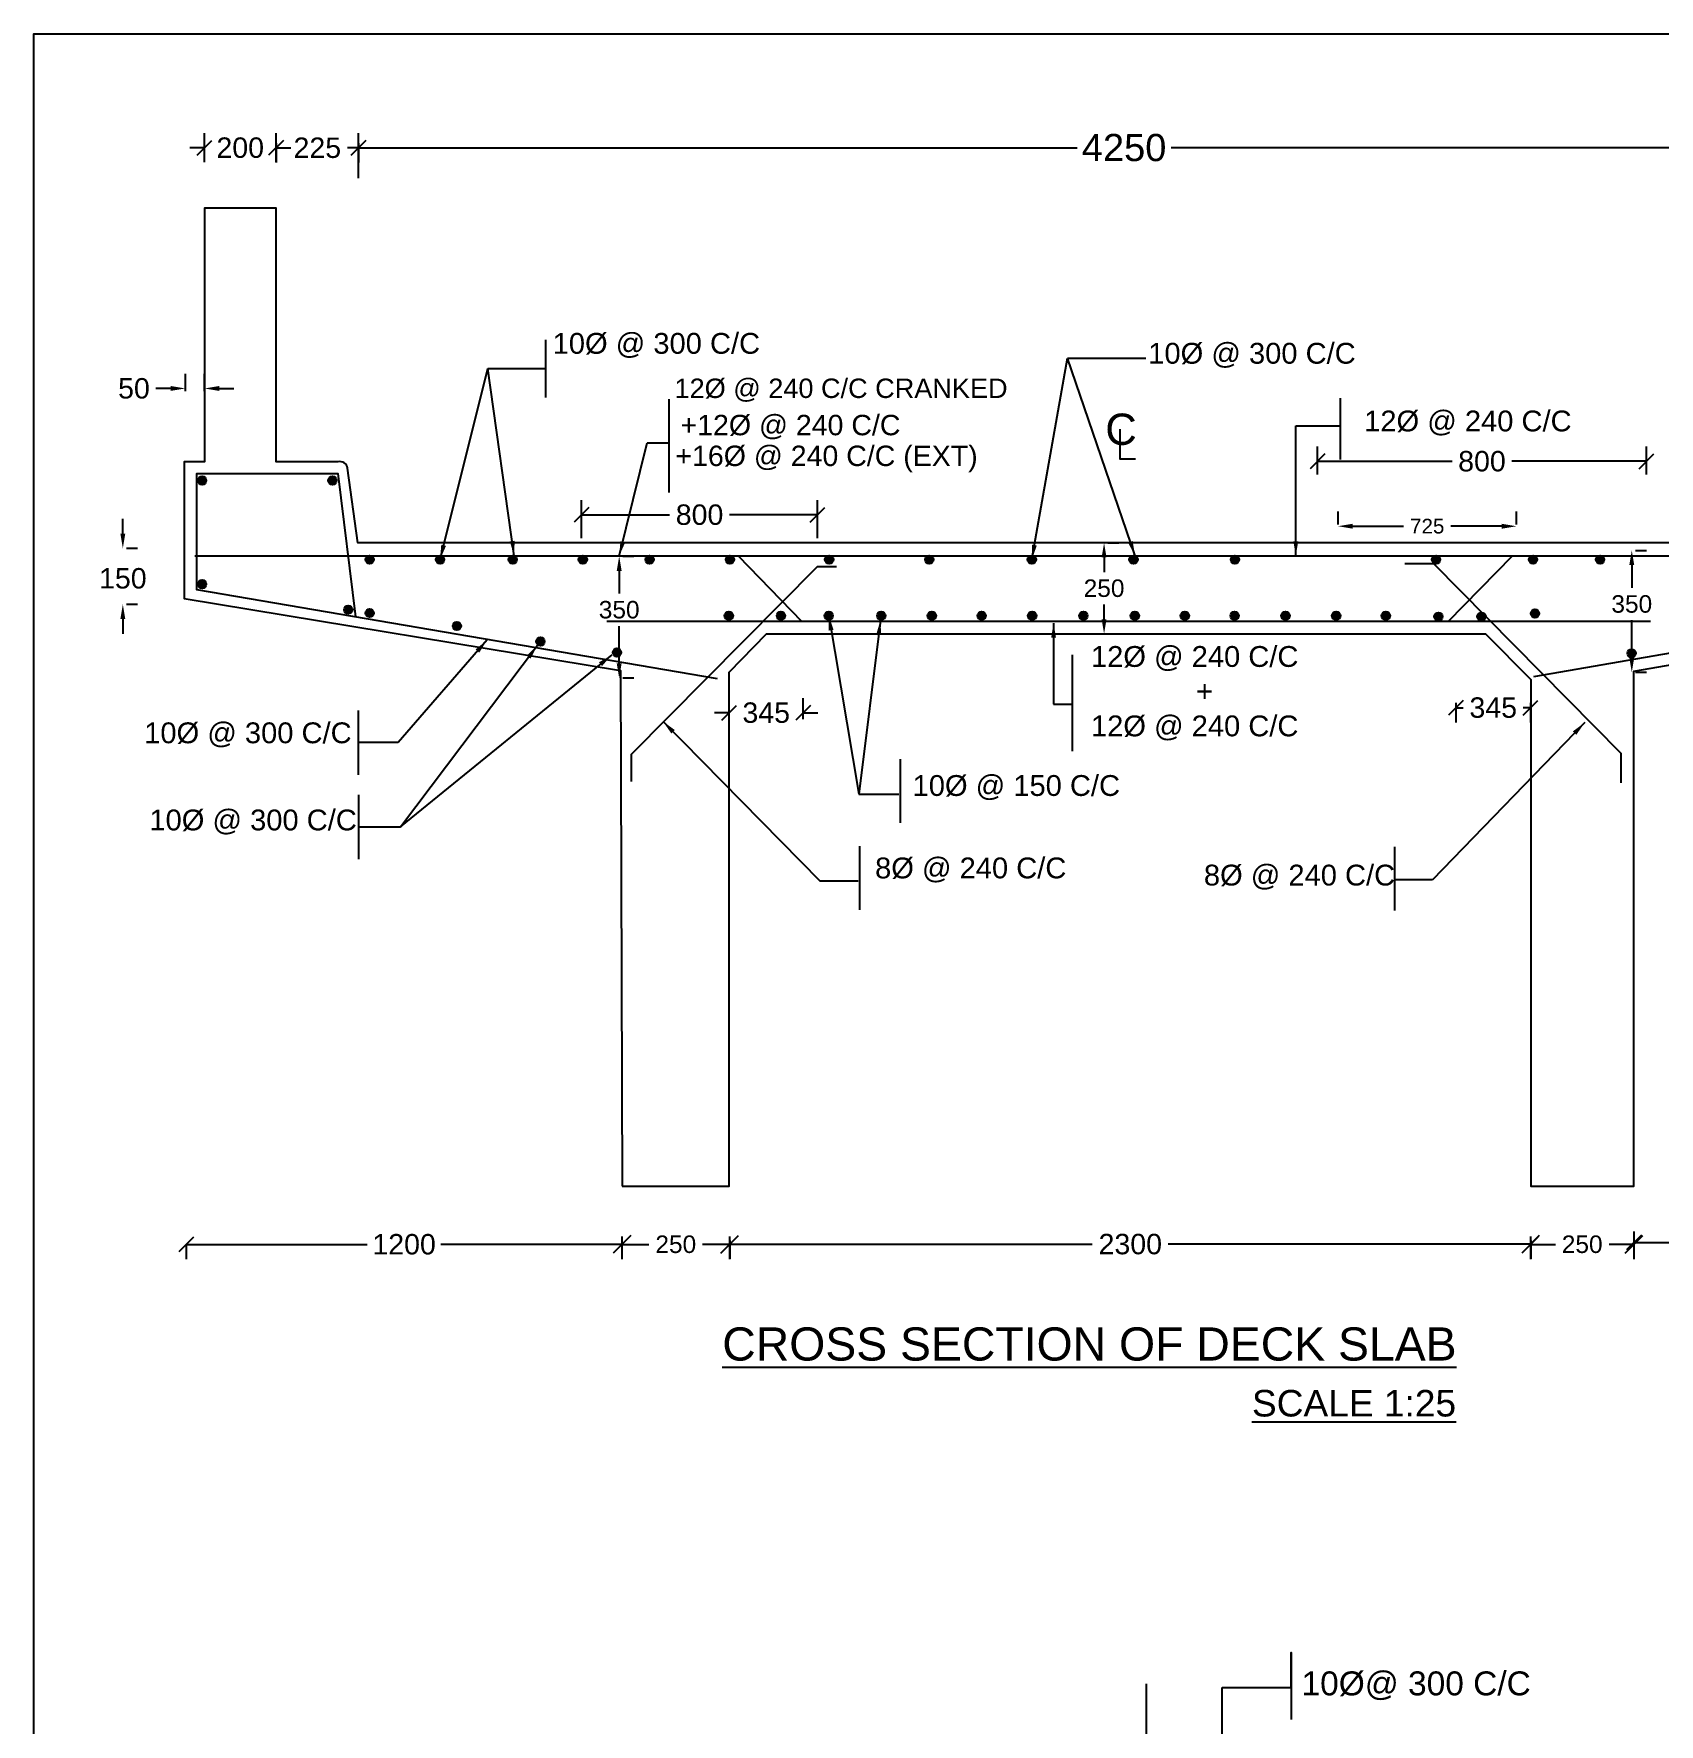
# Model space of a CAD drawing. Header units: inches. Extents: x 20279.4 to 20376.7, y 17527 to 17587.8.
# Drawn here: x 20279.37 to 20299.27, y 17567.07 to 17587.77 of the extents above; entities that cross this region are included whole.
import ezdxf

# ---------------------------------------------------------------- set-up
doc = ezdxf.new("R2010")
doc.units = ezdxf.units.IN
doc.header["$MEASUREMENT"] = 0
doc.linetypes.add('ACAD_ISO04W100', pattern=[30, 24, -3, 0, -3])
for name, color, linetype in [('DIMENSION', 255, 'Continuous'), ('DRAWING', 2, 'Continuous'), ('HATCH', 255, 'Continuous'), ('TEXT', 255, 'Continuous')]:
    doc.layers.add(name, color=color, linetype=linetype)
doc.styles.get("Standard").update_dxf_attribs({"font": 'arial.ttf'})
doc.dimstyles.get("Standard").update_dxf_attribs({"dimtxt": 0.18, "dimasz": 0.18, "dimexe": 0.18, "dimexo": 0.0625, "dimgap": 0.09, "dimtad": 0, "dimtih": 1, "dimtoh": 1, "dimdec": 4, "dimzin": 0, "dimdsep": 46, "dimtxsty": 'Standard', "dimcen": 0.09, "dimadec": 0, "dimazin": 0, "dimtfac": 1, "dimtdec": 4, "dimtofl": 0, "dimtmove": 0, "dimatfit": 3, "dimfxl": 1, "dimtolj": 1, "dimtzin": 0, "dimarcsym": 0})

# ---------------------------------------------------------------- blocks, each defined once
blk = doc.blocks.new('*D3')
at = {"layer": 'Defpoints', "color": 0, "transparency": 16777216}
for p in [(20281.227, 17583.425), (20281.227, 17583.329), (20281.462, 17583.329)]:
    blk.add_point(p, dxfattribs=at)
at = {"layer": 'DIMENSION', "color": 0, "lineweight": -2, "transparency": 16777216}
for p, q in [((20281.227, 17583.392), (20281.227, 17583.605)), ((20281.462, 17583.392), (20281.462, 17583.605)), ((20281.047, 17583.425), (20280.867, 17583.425)), ((20281.642, 17583.425), (20281.822, 17583.425))]:
    blk.add_line(p, q, dxfattribs=at)
at = {"layer": 'DIMENSION', "color": 0, "transparency": 16777216}
for points in [[(20281.047, 17583.455), (20281.047, 17583.395), (20281.227, 17583.425)], [(20281.642, 17583.455), (20281.642, 17583.395), (20281.462, 17583.425)]]:
    blk.add_solid(points, dxfattribs=at)
at = {"layer": 'DIMENSION', "color": 0, "transparency": 16777216, "insert": (20280.598, 17583.425), "char_height": 0.25, "attachment_point": 5}
blk.add_mtext('\\A1;50', dxfattribs=at)
blk = doc.blocks.new('_Oblique')
at = {"color": 0, "linetype": 'ByBlock', "lineweight": -2}
blk.add_line((-0.5, -0.5), (0.5, 0.5), dxfattribs=at)
blk = doc.blocks.new('*D4')
at = {"layer": 'Defpoints', "color": 0, "transparency": 16777216}
for p in [(20282.337, 17586.372), (20281.462, 17586.131), (20282.337, 17586.131)]:
    blk.add_point(p, dxfattribs=at)
at = {"layer": 'DIMENSION', "color": 0, "lineweight": -2, "transparency": 16777216}
for p, q in [((20281.462, 17586.194), (20281.462, 17586.552)), ((20282.337, 17586.194), (20282.337, 17586.552)), ((20281.462, 17586.372), (20281.282, 17586.372)), ((20282.337, 17586.372), (20282.517, 17586.372))]:
    blk.add_line(p, q, dxfattribs=at)
at = {"layer": 'DIMENSION', "color": 0, "lineweight": -2, "transparency": 16777216, "xscale": 0.18, "yscale": 0.18, "zscale": 0.18}
blk.add_blockref('_Oblique', (20281.462, 17586.372), dxfattribs=at)
at = {"layer": 'DIMENSION', "color": 0, "lineweight": -2, "transparency": 16777216, "xscale": 0.18, "yscale": 0.18, "zscale": 0.18, "rotation": 180}
blk.add_blockref('_Oblique', (20282.337, 17586.372), dxfattribs=at)
at = {"layer": 'DIMENSION', "color": 0, "transparency": 16777216, "insert": (20281.899, 17586.372), "char_height": 0.25, "attachment_point": 5}
blk.add_mtext('\\A1;200', dxfattribs=at)
blk = doc.blocks.new('*D5')
at = {"layer": 'Defpoints', "color": 0, "transparency": 16777216}
for p in [(20282.337, 17586.49), (20283.348, 17586.49), (20283.348, 17586.371)]:
    blk.add_point(p, dxfattribs=at)
at = {"layer": 'DIMENSION', "color": 0, "lineweight": -2, "transparency": 16777216}
for p, q in [((20282.337, 17586.428), (20282.337, 17586.191)), ((20282.337, 17586.371), (20282.473, 17586.371)), ((20283.348, 17586.371), (20283.212, 17586.371)), ((20283.348, 17586.428), (20283.348, 17586.191))]:
    blk.add_line(p, q, dxfattribs=at)
at = {"layer": 'DIMENSION', "color": 0, "lineweight": -2, "transparency": 16777216, "xscale": 0.18, "yscale": 0.18, "zscale": 0.18, "rotation": 180}
blk.add_blockref('_Oblique', (20282.337, 17586.371), dxfattribs=at)
at = {"layer": 'DIMENSION', "color": 0, "lineweight": -2, "transparency": 16777216, "xscale": 0.18, "yscale": 0.18, "zscale": 0.18}
blk.add_blockref('_Oblique', (20283.348, 17586.371), dxfattribs=at)
at = {"layer": 'DIMENSION', "color": 0, "transparency": 16777216, "insert": (20282.843, 17586.371), "char_height": 0.25, "attachment_point": 5}
blk.add_mtext('\\A1;225', dxfattribs=at)
blk = doc.blocks.new('*D6')
at = {"layer": 'Defpoints', "color": 0, "transparency": 16777216}
for p in [(20302.09, 17586.373), (20302.09, 17586.169), (20283.348, 17585.936)]:
    blk.add_point(p, dxfattribs=at)
at = {"layer": 'DIMENSION', "color": 0, "lineweight": -2, "transparency": 16777216}
for p, q in [((20283.348, 17585.999), (20283.348, 17586.553)), ((20302.09, 17586.232), (20302.09, 17586.553)), ((20283.348, 17586.373), (20292.144, 17586.373)), ((20302.09, 17586.373), (20293.294, 17586.373))]:
    blk.add_line(p, q, dxfattribs=at)
at = {"layer": 'DIMENSION', "color": 0, "lineweight": -2, "transparency": 16777216, "xscale": 0.18, "yscale": 0.18, "zscale": 0.18, "rotation": 180}
blk.add_blockref('_Oblique', (20283.348, 17586.373), dxfattribs=at)
at = {"layer": 'DIMENSION', "color": 0, "lineweight": -2, "transparency": 16777216, "xscale": 0.18, "yscale": 0.18, "zscale": 0.18}
blk.add_blockref('_Oblique', (20302.09, 17586.373), dxfattribs=at)
at = {"layer": 'DIMENSION', "color": 0, "transparency": 16777216, "insert": (20292.719, 17586.373), "char_height": 0.3333, "attachment_point": 5}
blk.add_mtext('\\A1;4250', dxfattribs=at)
blk = doc.blocks.new('*D9')
at = {"layer": 'Defpoints', "color": 0, "transparency": 16777216}
for p in [(20280.443, 17581.468), (20280.443, 17580.782), (20280.462, 17580.782)]:
    blk.add_point(p, dxfattribs=at)
at = {"layer": 'DIMENSION', "color": 0, "lineweight": -2, "transparency": 16777216}
for p, q in [((20280.462, 17581.648), (20280.462, 17581.828)), ((20280.505, 17581.468), (20280.642, 17581.468)), ((20280.505, 17580.782), (20280.642, 17580.782)), ((20280.462, 17580.602), (20280.462, 17580.422))]:
    blk.add_line(p, q, dxfattribs=at)
at = {"layer": 'DIMENSION', "color": 0, "transparency": 16777216}
for points in [[(20280.432, 17581.648), (20280.492, 17581.648), (20280.462, 17581.468)], [(20280.432, 17580.602), (20280.492, 17580.602), (20280.462, 17580.782)]]:
    blk.add_solid(points, dxfattribs=at)
at = {"layer": 'DIMENSION', "color": 0, "transparency": 16777216, "insert": (20280.462, 17581.099), "char_height": 0.25, "attachment_point": 5}
blk.add_mtext('\\A1;150', dxfattribs=at)
blk = doc.blocks.new('*D10')
at = {"layer": 'Defpoints', "color": 0, "transparency": 16777216}
for p in [(20287.885, 17579.313), (20288.791, 17579.454), (20288.791, 17579.313)]:
    blk.add_point(p, dxfattribs=at)
at = {"layer": 'DIMENSION', "color": 0, "lineweight": -2, "transparency": 16777216}
for p, q in [((20287.885, 17579.376), (20287.885, 17579.634)), ((20288.791, 17579.376), (20288.791, 17579.634)), ((20287.885, 17579.454), (20287.705, 17579.454)), ((20288.791, 17579.454), (20288.971, 17579.454))]:
    blk.add_line(p, q, dxfattribs=at)
at = {"layer": 'DIMENSION', "color": 0, "lineweight": -2, "transparency": 16777216, "xscale": 0.18, "yscale": 0.18, "zscale": 0.18}
blk.add_blockref('_Oblique', (20287.885, 17579.454), dxfattribs=at)
at = {"layer": 'DIMENSION', "color": 0, "lineweight": -2, "transparency": 16777216, "xscale": 0.18, "yscale": 0.18, "zscale": 0.18, "rotation": 180}
blk.add_blockref('_Oblique', (20288.791, 17579.454), dxfattribs=at)
at = {"layer": 'DIMENSION', "color": 0, "transparency": 16777216, "insert": (20288.338, 17579.454), "char_height": 0.25, "attachment_point": 5}
blk.add_mtext('\\A1;345', dxfattribs=at)
blk = doc.blocks.new('*D11')
at = {"layer": 'Defpoints', "color": 0, "transparency": 16777216}
for p in [(20296.78, 17579.637), (20296.78, 17579.516), (20297.696, 17579.637)]:
    blk.add_point(p, dxfattribs=at)
at = {"layer": 'DIMENSION', "color": 0, "lineweight": -2, "transparency": 16777216}
for p, q in [((20296.78, 17579.574), (20296.78, 17579.336)), ((20296.78, 17579.516), (20296.871, 17579.516)), ((20297.696, 17579.516), (20297.605, 17579.516)), ((20297.696, 17579.574), (20297.696, 17579.336))]:
    blk.add_line(p, q, dxfattribs=at)
at = {"layer": 'DIMENSION', "color": 0, "lineweight": -2, "transparency": 16777216, "xscale": 0.18, "yscale": 0.18, "zscale": 0.18, "rotation": 180}
blk.add_blockref('_Oblique', (20296.78, 17579.516), dxfattribs=at)
at = {"layer": 'DIMENSION', "color": 0, "lineweight": -2, "transparency": 16777216, "xscale": 0.18, "yscale": 0.18, "zscale": 0.18}
blk.add_blockref('_Oblique', (20297.696, 17579.516), dxfattribs=at)
at = {"layer": 'DIMENSION', "color": 0, "transparency": 16777216, "insert": (20297.238, 17579.516), "char_height": 0.25, "attachment_point": 5}
blk.add_mtext('\\A1;345', dxfattribs=at)
blk = doc.blocks.new('*D14')
at = {"layer": 'Defpoints', "color": 0, "transparency": 16777216}
for p in [(20295.338, 17581.697), (20297.522, 17581.738), (20297.522, 17581.697)]:
    blk.add_point(p, dxfattribs=at)
at = {"layer": 'DIMENSION', "color": 0, "lineweight": -2, "transparency": 16777216}
for p, q in [((20295.338, 17581.76), (20295.338, 17581.918)), ((20297.522, 17581.76), (20297.522, 17581.918)), ((20295.518, 17581.738), (20296.141, 17581.738)), ((20297.342, 17581.738), (20296.719, 17581.738))]:
    blk.add_line(p, q, dxfattribs=at)
at = {"layer": 'DIMENSION', "color": 0, "transparency": 16777216}
for points in [[(20295.518, 17581.768), (20295.518, 17581.708), (20295.338, 17581.738)], [(20297.342, 17581.768), (20297.342, 17581.708), (20297.522, 17581.738)]]:
    blk.add_solid(points, dxfattribs=at)
at = {"layer": 'DIMENSION', "color": 0, "transparency": 16777216, "insert": (20296.43, 17581.738), "char_height": 0.18, "attachment_point": 5}
blk.add_mtext('\\A1;725', dxfattribs=at)
blk = doc.blocks.new('*D15')
at = {"layer": 'Defpoints', "color": 0, "transparency": 16777216}
for p in [(20298.916, 17581.442), (20298.916, 17579.95), (20298.934, 17579.95)]:
    blk.add_point(p, dxfattribs=at)
at = {"layer": 'DIMENSION', "color": 0, "lineweight": -2, "transparency": 16777216}
for p, q in [((20298.979, 17581.442), (20299.114, 17581.442)), ((20298.934, 17581.262), (20298.934, 17580.985)), ((20298.934, 17580.13), (20298.934, 17580.586)), ((20298.979, 17579.95), (20299.114, 17579.95))]:
    blk.add_line(p, q, dxfattribs=at)
at = {"layer": 'DIMENSION', "color": 0, "transparency": 16777216}
for points in [[(20298.904, 17581.262), (20298.964, 17581.262), (20298.934, 17581.442)], [(20298.904, 17580.13), (20298.964, 17580.13), (20298.934, 17579.95)]]:
    blk.add_solid(points, dxfattribs=at)
at = {"layer": 'DIMENSION', "color": 0, "transparency": 16777216, "insert": (20298.934, 17580.785), "char_height": 0.2143, "attachment_point": 5}
blk.add_mtext('\\A1;350', dxfattribs=at)
blk = doc.blocks.new('*D16')
at = {"layer": 'Defpoints', "color": 0, "transparency": 16777216}
for p in [(20292.457, 17581.536), (20292.457, 17580.42), (20292.474, 17580.42)]:
    blk.add_point(p, dxfattribs=at)
at = {"layer": 'DIMENSION', "color": 0, "lineweight": -2, "transparency": 16777216}
for p, q in [((20292.52, 17581.536), (20292.654, 17581.536)), ((20292.474, 17581.356), (20292.474, 17581.177)), ((20292.474, 17580.6), (20292.474, 17580.779)), ((20292.52, 17580.42), (20292.654, 17580.42))]:
    blk.add_line(p, q, dxfattribs=at)
at = {"layer": 'DIMENSION', "color": 0, "transparency": 16777216}
for points in [[(20292.444, 17581.356), (20292.504, 17581.356), (20292.474, 17581.536)], [(20292.444, 17580.6), (20292.504, 17580.6), (20292.474, 17580.42)]]:
    blk.add_solid(points, dxfattribs=at)
at = {"layer": 'DIMENSION', "color": 0, "transparency": 16777216, "insert": (20292.474, 17580.978), "char_height": 0.2143, "attachment_point": 5}
blk.add_mtext('\\A1;250', dxfattribs=at)
blk = doc.blocks.new('*D17')
at = {"layer": 'Defpoints', "color": 0, "transparency": 16777216}
for p in [(20286.521, 17581.372), (20286.521, 17579.88), (20286.538, 17579.88)]:
    blk.add_point(p, dxfattribs=at)
at = {"layer": 'DIMENSION', "color": 0, "lineweight": -2, "transparency": 16777216}
for p, q in [((20286.583, 17581.372), (20286.718, 17581.372)), ((20286.538, 17581.192), (20286.538, 17580.914)), ((20286.538, 17580.06), (20286.538, 17580.515)), ((20286.583, 17579.88), (20286.718, 17579.88))]:
    blk.add_line(p, q, dxfattribs=at)
at = {"layer": 'DIMENSION', "color": 0, "transparency": 16777216}
for points in [[(20286.508, 17581.192), (20286.568, 17581.192), (20286.538, 17581.372)], [(20286.508, 17580.06), (20286.568, 17580.06), (20286.538, 17579.88)]]:
    blk.add_solid(points, dxfattribs=at)
at = {"layer": 'DIMENSION', "color": 0, "transparency": 16777216, "insert": (20286.538, 17580.715), "char_height": 0.2143, "attachment_point": 5}
blk.add_mtext('\\A1;350', dxfattribs=at)
blk = doc.blocks.new('*D18')
at = {"layer": 'Defpoints', "color": 0, "transparency": 16777216}
for p in [(20281.237, 17573.012), (20286.572, 17573.012), (20286.572, 17572.945)]:
    blk.add_point(p, dxfattribs=at)
at = {"layer": 'DIMENSION', "color": 0, "lineweight": -2, "transparency": 16777216}
for p, q in [((20281.237, 17572.949), (20281.237, 17572.765)), ((20281.237, 17572.945), (20283.454, 17572.945)), ((20286.572, 17572.945), (20284.356, 17572.945)), ((20286.572, 17572.949), (20286.572, 17572.765))]:
    blk.add_line(p, q, dxfattribs=at)
at = {"layer": 'DIMENSION', "color": 0, "lineweight": -2, "transparency": 16777216, "xscale": 0.18, "yscale": 0.18, "zscale": 0.18, "rotation": 180}
blk.add_blockref('_Oblique', (20281.237, 17572.945), dxfattribs=at)
at = {"layer": 'DIMENSION', "color": 0, "lineweight": -2, "transparency": 16777216, "xscale": 0.18, "yscale": 0.18, "zscale": 0.18}
blk.add_blockref('_Oblique', (20286.572, 17572.945), dxfattribs=at)
at = {"layer": 'DIMENSION', "color": 0, "transparency": 16777216, "insert": (20283.905, 17572.945), "char_height": 0.25, "attachment_point": 5}
blk.add_mtext('\\A1;1200', dxfattribs=at)
blk = doc.blocks.new('*D19')
at = {"layer": 'Defpoints', "color": 0, "transparency": 16777216}
for p in [(20286.572, 17573.103), (20287.89, 17573.103), (20287.89, 17572.945)]:
    blk.add_point(p, dxfattribs=at)
at = {"layer": 'DIMENSION', "color": 0, "lineweight": -2, "transparency": 16777216}
for p, q in [((20286.572, 17573.04), (20286.572, 17572.765)), ((20286.572, 17572.945), (20286.903, 17572.945)), ((20287.89, 17572.945), (20287.559, 17572.945)), ((20287.89, 17573.04), (20287.89, 17572.765))]:
    blk.add_line(p, q, dxfattribs=at)
at = {"layer": 'DIMENSION', "color": 0, "lineweight": -2, "transparency": 16777216, "xscale": 0.2142857142857143, "yscale": 0.2142857142857143, "zscale": 0.2142857142857143, "rotation": 180}
blk.add_blockref('_Oblique', (20286.572, 17572.945), dxfattribs=at)
at = {"layer": 'DIMENSION', "color": 0, "lineweight": -2, "transparency": 16777216, "xscale": 0.2142857142857143, "yscale": 0.2142857142857143, "zscale": 0.2142857142857143}
blk.add_blockref('_Oblique', (20287.89, 17572.945), dxfattribs=at)
at = {"layer": 'DIMENSION', "color": 0, "transparency": 16777216, "insert": (20287.231, 17572.945), "char_height": 0.2143, "attachment_point": 5}
blk.add_mtext('\\A1;250', dxfattribs=at)
blk = doc.blocks.new('*D20')
at = {"layer": 'Defpoints', "color": 0, "transparency": 16777216}
for p in [(20287.892, 17573.057), (20297.699, 17573.057), (20297.699, 17572.947)]:
    blk.add_point(p, dxfattribs=at)
at = {"layer": 'DIMENSION', "color": 0, "lineweight": -2, "transparency": 16777216}
for p, q in [((20287.892, 17572.994), (20287.892, 17572.767)), ((20287.892, 17572.947), (20292.33, 17572.947)), ((20297.699, 17572.947), (20293.26, 17572.947)), ((20297.699, 17572.994), (20297.699, 17572.767))]:
    blk.add_line(p, q, dxfattribs=at)
at = {"layer": 'DIMENSION', "color": 0, "lineweight": -2, "transparency": 16777216, "xscale": 0.18, "yscale": 0.18, "zscale": 0.18, "rotation": 180}
blk.add_blockref('_Oblique', (20287.892, 17572.947), dxfattribs=at)
at = {"layer": 'DIMENSION', "color": 0, "lineweight": -2, "transparency": 16777216, "xscale": 0.18, "yscale": 0.18, "zscale": 0.18}
blk.add_blockref('_Oblique', (20297.699, 17572.947), dxfattribs=at)
at = {"layer": 'DIMENSION', "color": 0, "transparency": 16777216, "insert": (20292.795, 17572.947), "char_height": 0.25, "attachment_point": 5}
blk.add_mtext('\\A1;2300', dxfattribs=at)
blk = doc.blocks.new('*D21')
at = {"layer": 'Defpoints', "color": 0, "transparency": 16777216}
for p in [(20297.694, 17573.103), (20298.961, 17573.103), (20298.961, 17572.945)]:
    blk.add_point(p, dxfattribs=at)
at = {"layer": 'DIMENSION', "color": 0, "lineweight": -2, "transparency": 16777216}
for p, q in [((20297.694, 17573.04), (20297.694, 17572.765)), ((20297.694, 17572.945), (20297.999, 17572.945)), ((20298.961, 17572.945), (20298.656, 17572.945)), ((20298.961, 17573.04), (20298.961, 17572.765))]:
    blk.add_line(p, q, dxfattribs=at)
at = {"layer": 'DIMENSION', "color": 0, "lineweight": -2, "transparency": 16777216, "xscale": 0.2142857142857143, "yscale": 0.2142857142857143, "zscale": 0.2142857142857143, "rotation": 180}
blk.add_blockref('_Oblique', (20297.694, 17572.945), dxfattribs=at)
at = {"layer": 'DIMENSION', "color": 0, "lineweight": -2, "transparency": 16777216, "xscale": 0.2142857142857143, "yscale": 0.2142857142857143, "zscale": 0.2142857142857143}
blk.add_blockref('_Oblique', (20298.961, 17572.945), dxfattribs=at)
at = {"layer": 'DIMENSION', "color": 0, "transparency": 16777216, "insert": (20298.327, 17572.945), "char_height": 0.2143, "attachment_point": 5}
blk.add_mtext('\\A1;250', dxfattribs=at)
blk = doc.blocks.new('*D22')
at = {"layer": 'Defpoints', "color": 0, "transparency": 16777216}
for p in [(20298.961, 17573.165), (20304.213, 17573.165), (20304.213, 17572.967)]:
    blk.add_point(p, dxfattribs=at)
at = {"layer": 'DIMENSION', "color": 0, "lineweight": -2, "transparency": 16777216}
for p, q in [((20298.961, 17573.102), (20298.961, 17572.787)), ((20304.213, 17573.102), (20304.213, 17572.787)), ((20298.961, 17572.967), (20301.136, 17572.967)), ((20304.213, 17572.967), (20302.038, 17572.967))]:
    blk.add_line(p, q, dxfattribs=at)
at = {"layer": 'DIMENSION', "color": 0, "lineweight": -2, "transparency": 16777216, "xscale": 0.18, "yscale": 0.18, "zscale": 0.18, "rotation": 180}
blk.add_blockref('_Oblique', (20298.961, 17572.967), dxfattribs=at)
at = {"layer": 'DIMENSION', "color": 0, "lineweight": -2, "transparency": 16777216, "xscale": 0.18, "yscale": 0.18, "zscale": 0.18}
blk.add_blockref('_Oblique', (20304.213, 17572.967), dxfattribs=at)
at = {"layer": 'DIMENSION', "color": 0, "transparency": 16777216, "insert": (20301.587, 17572.967), "char_height": 0.25, "attachment_point": 5}
blk.add_mtext('\\A1;1200', dxfattribs=at)
blk = doc.blocks.new('*D23')
at = {"layer": 'Defpoints', "color": 0, "transparency": 16777216}
for p in [(20299.114, 17582.533), (20295.087, 17582.309), (20299.114, 17582.309)]:
    blk.add_point(p, dxfattribs=at)
at = {"layer": 'DIMENSION', "color": 0, "lineweight": -2, "transparency": 16777216}
for p, q in [((20295.087, 17582.372), (20295.087, 17582.713)), ((20299.114, 17582.372), (20299.114, 17582.713)), ((20295.087, 17582.533), (20296.735, 17582.533)), ((20299.114, 17582.533), (20297.466, 17582.533))]:
    blk.add_line(p, q, dxfattribs=at)
at = {"layer": 'DIMENSION', "color": 0, "lineweight": -2, "transparency": 16777216, "xscale": 0.18, "yscale": 0.18, "zscale": 0.18, "rotation": 180}
blk.add_blockref('_Oblique', (20295.087, 17582.533), dxfattribs=at)
at = {"layer": 'DIMENSION', "color": 0, "lineweight": -2, "transparency": 16777216, "xscale": 0.18, "yscale": 0.18, "zscale": 0.18}
blk.add_blockref('_Oblique', (20299.114, 17582.533), dxfattribs=at)
at = {"layer": 'DIMENSION', "color": 0, "transparency": 16777216, "insert": (20297.1, 17582.533), "char_height": 0.25, "attachment_point": 5}
blk.add_mtext('\\A1;800', dxfattribs=at)
blk = doc.blocks.new('*D24')
at = {"layer": 'Defpoints', "color": 0, "transparency": 16777216}
for p in [(20286.077, 17581.878), (20286.077, 17581.53), (20288.967, 17581.53)]:
    blk.add_point(p, dxfattribs=at)
at = {"layer": 'DIMENSION', "color": 0, "lineweight": -2, "transparency": 16777216}
for p, q in [((20286.077, 17581.592), (20286.077, 17582.058)), ((20288.967, 17581.592), (20288.967, 17582.058)), ((20286.077, 17581.878), (20287.156, 17581.878)), ((20288.967, 17581.878), (20287.888, 17581.878))]:
    blk.add_line(p, q, dxfattribs=at)
at = {"layer": 'DIMENSION', "color": 0, "lineweight": -2, "transparency": 16777216, "xscale": 0.18, "yscale": 0.18, "zscale": 0.18, "rotation": 180}
blk.add_blockref('_Oblique', (20286.077, 17581.878), dxfattribs=at)
at = {"layer": 'DIMENSION', "color": 0, "lineweight": -2, "transparency": 16777216, "xscale": 0.18, "yscale": 0.18, "zscale": 0.18}
blk.add_blockref('_Oblique', (20288.967, 17581.878), dxfattribs=at)
at = {"layer": 'DIMENSION', "color": 0, "transparency": 16777216, "insert": (20287.522, 17581.878), "char_height": 0.25, "attachment_point": 5}
blk.add_mtext('\\A1;800', dxfattribs=at)

msp = doc.modelspace()

# ---------------------------------------------------------------- hatches: boundary and pattern name
at = {"layer": 'HATCH'}
h = msp.add_hatch(color=256, dxfattribs=at)
edge = h.paths.add_edge_path()
edge.add_arc((20281.43151, 17582.29759), 0.05159, 0, 360)
h = msp.add_hatch(color=256, dxfattribs=at)
edge = h.paths.add_edge_path()
edge.add_arc((20283.02781, 17582.29759), 0.05159, 0, 360)
h = msp.add_hatch(color=256, dxfattribs=at)
edge = h.paths.add_edge_path()
edge.add_arc((20283.48339, 17581.32946), 0.05159, 0, 360)
h = msp.add_hatch(color=256, dxfattribs=at)
edge = h.paths.add_edge_path()
edge.add_arc((20284.34484, 17581.32946), 0.05159, 0, 360)
h = msp.add_hatch(color=256, dxfattribs=at)
edge = h.paths.add_edge_path()
edge.add_arc((20285.23469, 17581.32946), 0.05159, 0, 360)
h = msp.add_hatch(color=256, dxfattribs=at)
edge = h.paths.add_edge_path()
edge.add_arc((20286.09304, 17581.32946), 0.05159, 0, 360)
h = msp.add_hatch(color=256, dxfattribs=at)
edge = h.paths.add_edge_path()
edge.add_arc((20286.91023, 17581.32946), 0.05159, 0, 360)
h = msp.add_hatch(color=256, dxfattribs=at)
edge = h.paths.add_edge_path()
edge.add_arc((20287.89424, 17581.32946), 0.05159, 0, 360)
h = msp.add_hatch(color=256, dxfattribs=at)
edge = h.paths.add_edge_path()
edge.add_arc((20289.10889, 17581.32946), 0.05159, 0, 360)
h = msp.add_hatch(color=256, dxfattribs=at)
edge = h.paths.add_edge_path()
edge.add_arc((20290.33445, 17581.32946), 0.05159, 0, 360)
h = msp.add_hatch(color=256, dxfattribs=at)
edge = h.paths.add_edge_path()
edge.add_arc((20291.58957, 17581.32946), 0.05159, 0, 360)
h = msp.add_hatch(color=256, dxfattribs=at)
edge = h.paths.add_edge_path()
edge.add_arc((20292.83417, 17581.32946), 0.05159, 0, 360)
h = msp.add_hatch(color=256, dxfattribs=at)
edge = h.paths.add_edge_path()
edge.add_arc((20294.0761, 17581.32946), 0.05159, 0, 360)
h = msp.add_hatch(color=256, dxfattribs=at)
edge = h.paths.add_edge_path()
edge.add_arc((20296.53769, 17581.32946), 0.05159, 0, 360)
h = msp.add_hatch(color=256, dxfattribs=at)
edge = h.paths.add_edge_path()
edge.add_arc((20297.72491, 17581.32946), 0.05159, 0, 360)
h = msp.add_hatch(color=256, dxfattribs=at)
edge = h.paths.add_edge_path()
edge.add_arc((20298.54544, 17581.32946), 0.05159, 0, 360)
h = msp.add_hatch(color=256, dxfattribs=at)
edge = h.paths.add_edge_path()
edge.add_arc((20281.43151, 17581.0284), 0.05159, 0, 360)
h = msp.add_hatch(color=256, dxfattribs=at)
edge = h.paths.add_edge_path()
edge.add_arc((20283.2218, 17580.71561), 0.05159, 0, 360)
h = msp.add_hatch(color=256, dxfattribs=at)
edge = h.paths.add_edge_path()
edge.add_arc((20283.48339, 17580.67502), 0.05159, 0, 360)
h = msp.add_hatch(color=256, dxfattribs=at)
edge = h.paths.add_edge_path()
edge.add_arc((20284.55177, 17580.51638), 0.05159, 0, 360)
h = msp.add_hatch(color=256, dxfattribs=at)
edge = h.paths.add_edge_path()
edge.add_arc((20287.87985, 17580.64278), 0.05159, 0, 360)
h = msp.add_hatch(color=256, dxfattribs=at)
edge = h.paths.add_edge_path()
edge.add_arc((20288.51785, 17580.64278), 0.05159, 0, 360)
h = msp.add_hatch(color=256, dxfattribs=at)
edge = h.paths.add_edge_path()
edge.add_arc((20289.10306, 17580.64278), 0.05159, 0, 360)
h = msp.add_hatch(color=256, dxfattribs=at)
edge = h.paths.add_edge_path()
edge.add_arc((20289.74643, 17580.64278), 0.05159, 0, 360)
h = msp.add_hatch(color=256, dxfattribs=at)
edge = h.paths.add_edge_path()
edge.add_arc((20290.36534, 17580.64278), 0.05159, 0, 360)
h = msp.add_hatch(color=256, dxfattribs=at)
edge = h.paths.add_edge_path()
edge.add_arc((20290.9754, 17580.64278), 0.05159, 0, 360)
h = msp.add_hatch(color=256, dxfattribs=at)
edge = h.paths.add_edge_path()
edge.add_arc((20291.59422, 17580.64278), 0.05159, 0, 360)
h = msp.add_hatch(color=256, dxfattribs=at)
edge = h.paths.add_edge_path()
edge.add_arc((20292.22149, 17580.64278), 0.05159, 0, 360)
h = msp.add_hatch(color=256, dxfattribs=at)
edge = h.paths.add_edge_path()
edge.add_arc((20292.85036, 17580.64278), 0.05159, 0, 360)
h = msp.add_hatch(color=256, dxfattribs=at)
edge = h.paths.add_edge_path()
edge.add_arc((20293.46226, 17580.64278), 0.05159, 0, 360)
h = msp.add_hatch(color=256, dxfattribs=at)
edge = h.paths.add_edge_path()
edge.add_arc((20294.07179, 17580.64278), 0.05159, 0, 360)
h = msp.add_hatch(color=256, dxfattribs=at)
edge = h.paths.add_edge_path()
edge.add_arc((20294.69531, 17580.64278), 0.05159, 0, 360)
h = msp.add_hatch(color=256, dxfattribs=at)
edge = h.paths.add_edge_path()
edge.add_arc((20295.31502, 17580.64278), 0.05159, 0, 360)
h = msp.add_hatch(color=256, dxfattribs=at)
edge = h.paths.add_edge_path()
edge.add_arc((20295.92281, 17580.64278), 0.05159, 0, 360)
h = msp.add_hatch(color=256, dxfattribs=at)
edge = h.paths.add_edge_path()
edge.add_arc((20296.56661, 17580.63117), 0.05159, 0, 360)
h = msp.add_hatch(color=256, dxfattribs=at)
edge = h.paths.add_edge_path()
edge.add_arc((20297.09409, 17580.63117), 0.05159, 0, 360)
h = msp.add_hatch(color=256, dxfattribs=at)
edge = h.paths.add_edge_path()
edge.add_arc((20297.74927, 17580.66998), 0.05159, 0, 360)
h = msp.add_hatch(color=256, dxfattribs=at)
edge = h.paths.add_edge_path()
edge.add_arc((20285.57363, 17580.32659), 0.05159, 0, 360)
h = msp.add_hatch(color=256, dxfattribs=at)
edge = h.paths.add_edge_path()
edge.add_arc((20286.5111, 17580.19262), 0.05159, 0, 360)
h = msp.add_hatch(color=256, dxfattribs=at)
edge = h.paths.add_edge_path()
edge.add_arc((20298.93143, 17580.18315), 0.05159, 0, 360)

# ---------------------------------------------------------------- linework, layer by layer
at = {"layer": 'DIMENSION'}
for points in [[(20285.63758, 17584.02081), (20285.63758, 17583.31499)], [(20287.14646, 17583.29494), (20287.14646, 17582.14942)], [(20295.36447, 17583.30445), (20295.36447, 17582.55593)], [(20292.85677, 17582.55793), (20292.67251, 17582.55793), (20292.67251, 17582.92605)], [(20292.08419, 17580.16194), (20292.08419, 17578.9825)], [(20283.34298, 17579.48127), (20283.34298, 17578.69548)], [(20289.97619, 17578.88453), (20289.97619, 17578.1068)], [(20283.34499, 17578.44728), (20283.34499, 17577.66149)], [(20289.47929, 17577.82055), (20289.47929, 17577.04281)], [(20296.02945, 17577.81394), (20296.02945, 17577.03166)], [(20293.92062, 17567.51852), (20294.76553, 17567.51852), (20294.76553, 17567.94927), (20294.76553, 17567.12913)]]:
    msp.add_lwpolyline(points, dxfattribs=at)
at = {"layer": 'DRAWING'}
msp.add_lwpolyline([(20376.71507, 17527.22917), (20279.37208, 17527.22917), (20279.37208, 17587.76761), (20376.71507, 17587.76761)], close=True, dxfattribs=at)
msp.add_lwpolyline([(20302.11329, 17581.53639), (20283.33907, 17581.53639), (20283.21192, 17582.45017, 0.45695321), (20283.09566, 17582.52556), (20282.33723, 17582.52556), (20282.33723, 17585.63211), (20281.46161, 17585.63211), (20281.46161, 17582.52556), (20281.21222, 17582.52556), (20281.21222, 17580.85192), (20286.55333, 17579.96972), (20286.57437, 17573.6575)], format="xyb", dxfattribs=at)
for points in [[(20297.73583, 17579.89652), (20304.05147, 17580.9932), (20304.05147, 17582.41874), (20302.35633, 17582.41874), (20302.15613, 17580.66408)], [(20287.74158, 17579.87038), (20281.36882, 17580.96019), (20281.36882, 17582.38299), (20283.09345, 17582.38299), (20283.31207, 17580.62787)], [(20281.34144, 17581.37747), (20304.11752, 17581.37747)], [(20287.99315, 17581.37747), (20288.77426, 17580.57197)], [(20296.68519, 17580.57197), (20297.47472, 17581.37747)], [(20286.68883, 17578.61305), (20286.68883, 17578.94826), (20288.96689, 17581.24545), (20289.19865, 17581.24545)], [(20298.80502, 17578.59422), (20298.80502, 17578.95741), (20296.50952, 17581.27748), (20296.15627, 17581.27748)], [(20286.57437, 17573.6575), (20287.88482, 17573.6575), (20287.88482, 17579.95165), (20288.3411, 17580.41978), (20297.1441, 17580.41978), (20297.69646, 17579.86136), (20297.69646, 17573.6575), (20298.96077, 17573.6575), (20298.96077, 17579.96527), (20304.20132, 17580.87451)], [(20299.16287, 17580.57197), (20286.38724, 17580.57197)]]:
    msp.add_lwpolyline(points, dxfattribs=at)
at = {"layer": 'DRAWING', "linetype": 'ACAD_ISO04W100', "ltscale": 0.05}
msp.add_lwpolyline([(20292.99076, 17567.56427), (20292.99076, 17535.85238)], dxfattribs=at)
at = {"layer": 'DRAWING'}
for centre in [(20281.43151, 17582.29759), (20283.02781, 17582.29759), (20283.48339, 17581.32946), (20284.34484, 17581.32946), (20285.23469, 17581.32946), (20286.09304, 17581.32946), (20286.91023, 17581.32946), (20287.89424, 17581.32946), (20289.10889, 17581.32946), (20290.33445, 17581.32946), (20291.58957, 17581.32946), (20292.83417, 17581.32946), (20294.0761, 17581.32946), (20296.53769, 17581.32946), (20297.72491, 17581.32946), (20298.54544, 17581.32946), (20281.43151, 17581.0284), (20283.2218, 17580.71561), (20283.48339, 17580.67502), (20284.55177, 17580.51638), (20287.87985, 17580.64278), (20288.51785, 17580.64278), (20289.10306, 17580.64278), (20289.74643, 17580.64278), (20290.36534, 17580.64278), (20290.9754, 17580.64278), (20291.59422, 17580.64278), (20292.22149, 17580.64278), (20292.85036, 17580.64278), (20293.46226, 17580.64278), (20294.07179, 17580.64278), (20294.69531, 17580.64278), (20295.31502, 17580.64278), (20295.92281, 17580.64278), (20296.56661, 17580.63117), (20297.09409, 17580.63117), (20297.74927, 17580.66998), (20285.57363, 17580.32659), (20286.5111, 17580.19262), (20298.93143, 17580.18315)]:
    msp.add_circle(centre, 0.05159, dxfattribs=at)

# ---------------------------------------------------------------- texts
at = {"layer": 'DIMENSION', "insert": (20293.69578, 17577.59398), "char_height": 0.255, "width": 4.3071936, "attachment_point": 1}
msp.add_mtext('{\\fArial|b0|i0|c0|p32;8Ø @ 240 C/C }', dxfattribs=at)
at = {"layer": 'TEXT', "attachment_point": 1}
for s, insert, char_height, width in [('{\\fArial|b0|i0|c0|p32;10Ø @ 300 C/C }', (20285.72349, 17584.10488), 0.255, 4.3071936), ('{\\fArial|b0|i0|c0|p32;10Ø @ 300 C/C }', (20293.01499, 17583.98324), 0.255, 4.3071936), ('{\\fArial|b0|i0|c0|p32;12Ø @ 240 C/C CRANKED }', (20287.21551, 17583.54599), 0.237405, 5.545967), ('{\\fArial|b0|i0|c0|p32;+12Ø @ 240 C/C}', (20287.28902, 17583.10196), 0.2499, 4.2210497), ('{\\fArial|b0|i0|c0|p32;C}', (20292.4887, 17583.11713), 0.3825, 6.4607903), ('{\\fArial|b0|i0|c0|p32;12Ø @ 240 C/C }', (20295.65803, 17583.15435), 0.255, 4.3071936), ('{\\fArial|b0|i0|c0|p32;+16Ø @ 240 C/C (EXT) }', (20287.22615, 17582.72506), 0.2499, 4.9583333), ('{\\fArial|b0|i0|c0|p32;12Ø @ 240 C/C \\P}             +\\P{\\fArial|b0|i0|c0|p32;12Ø @ 240 C/C }', (20292.31366, 17580.27084), 0.255, 4.3071936), ('{\\fArial|b0|i0|c0|p32;10Ø @ 300 C/C}', (20280.72353, 17579.33599), 0.255, 4.3071936), ('{\\fArial|b0|i0|c0|p32;10Ø @ 150 C/C}', (20290.13005, 17578.69085), 0.255, 4.3071936), ('{\\fArial|b0|i0|c0|p32;10Ø @ 300 C/C}', (20280.7868, 17578.2688), 0.255, 4.3071936), ('{\\fArial|b0|i0|c0|p32;8Ø @ 240 C/C }', (20289.67065, 17577.68155), 0.255, 4.3071936), ('{\\fArial|b0|i0|c0|p32;                    \\L \\fArial|b0|i0|c0|p34;CROSS SECTION OF DECK SLAB}', (20284.48766, 17571.92843), 0.4064063, 17.5474469), ('{\\fArial|b0|i0|c0|p32;\\LSCALE 1:25}', (20294.28418, 17571.16246), 0.325125, 9.95605), ('10{\\fArial|b0|i0|c0|p32;Ø@ 300 C/C }', (20294.89128, 17567.71605), 0.29325, 4.9532726)]:
    msp.add_mtext(s, dxfattribs=dict(at, insert=insert, char_height=char_height, width=width))

# ---------------------------------------------------------------- dimensions: what is measured, and where the dimension line sits
at = {"layer": 'DIMENSION'}
for base, p1, p2, text, override, picture, middle in [((20282.33723, 17586.37181), (20281.46161, 17586.13135), (20282.33723, 17586.13135), '200', {"dimtxt": 0.25, "dimblk1": 'Oblique', "dimblk2": 'Oblique', "dimsah": 1}, '*D4', (20281.89942, 17586.37181)), ((20302.09022, 17586.37338), (20283.34802, 17585.93613), (20302.09022, 17586.16915), '4250', {"dimtxt": 0.333333, "dimgap": 0.071429, "dimblk1": 'Oblique', "dimblk2": 'Oblique', "dimsah": 1}, '*D6', (20292.71912, 17586.37338)), ((20283.34802, 17586.37081), (20282.33723, 17586.4903), (20283.34802, 17586.4903), '225', {"dimtxt": 0.25, "dimblk1": 'Oblique', "dimblk2": 'Oblique', "dimsah": 1}, '*D5', (20282.84262, 17586.37081)), ((20299.11386, 17582.53252), (20295.08699, 17582.30907), (20299.11386, 17582.30907), '800', {"dimtxt": 0.25, "dimblk1": 'Oblique', "dimblk2": 'Oblique', "dimsah": 1}, '*D23', (20297.10042, 17582.53252)), ((20288.79113, 17579.45388), (20287.88482, 17579.31343), (20288.79113, 17579.31343), '345', {"dimtxt": 0.25, "dimblk1": 'Oblique', "dimblk2": 'Oblique', "dimsah": 1}, '*D10', (20288.33797, 17579.45388)), ((20296.78043, 17579.5155), (20297.69646, 17579.63659), (20296.78043, 17579.63659), '345', {"dimtxt": 0.25, "dimblk1": 'Oblique', "dimblk2": 'Oblique', "dimsah": 1}, '*D11', (20297.23844, 17579.5155)), ((20286.57204, 17572.94458), (20281.2373, 17573.01174), (20286.57204, 17573.01174), '1200', {"dimtxt": 0.25, "dimblk1": 'Oblique', "dimblk2": 'Oblique', "dimsah": 1}, '*D18', (20283.90467, 17572.94458)), ((20287.8896, 17572.94458), (20286.57204, 17573.10253), (20287.8896, 17573.10253), '250', {"dimtxt": 0.214286, "dimasz": 0.214286, "dimblk1": 'Oblique', "dimblk2": 'Oblique', "dimsah": 1}, '*D19', (20287.23082, 17572.94458)), ((20297.69879, 17572.94691), (20287.89193, 17573.05674), (20297.69879, 17573.05674), '2300', {"dimtxt": 0.25, "dimblk1": 'Oblique', "dimblk2": 'Oblique', "dimsah": 1}, '*D20', (20292.79536, 17572.94691)), ((20298.96077, 17572.94458), (20297.69413, 17573.10253), (20298.96077, 17573.10253), '250', {"dimtxt": 0.214286, "dimasz": 0.214286, "dimblk1": 'Oblique', "dimblk2": 'Oblique', "dimsah": 1}, '*D21', (20298.32745, 17572.94458)), ((20304.21331, 17572.96701), (20298.96077, 17573.16465), (20304.21331, 17573.16465), '1200', {"dimtxt": 0.25, "dimblk1": 'Oblique', "dimblk2": 'Oblique', "dimsah": 1}, '*D22', (20301.58704, 17572.96701))]:
    dim = msp.add_linear_dim(base=base, p1=p1, p2=p2, text=text, dimstyle='Standard', override=override, dxfattribs=at)
    dim.commit()
    dim.dimension.update_dxf_attribs({"geometry": picture, "text_midpoint": middle})
dim = msp.add_aligned_dim(p1=(20281.46161, 17583.32931), p2=(20281.2269, 17583.32931), distance=-0.09585, text='50', dimstyle='Standard', override={"dimtxt": 0.25}, dxfattribs=at)
dim.commit()
dim.dimension.update_dxf_attribs({"geometry": '*D3', "text_midpoint": (20280.59827, 17583.42517)})
dim = msp.add_linear_dim(base=(20286.07726, 17581.87835), p1=(20288.96689, 17581.52988), p2=(20286.07726, 17581.52988), text='800', dimstyle='Standard', override={"dimtxt": 0.25, "dimblk1": 'Oblique', "dimblk2": 'Oblique', "dimsah": 1}, dxfattribs=at)
dim.commit()
dim.dimension.update_dxf_attribs({"geometry": '*D24', "text_midpoint": (20287.52207, 17581.87835), "dimtype": 160})
for base, p1, p2, text, override, picture, middle in [((20280.46177, 17580.78213), (20280.44259, 17581.46849), (20280.44259, 17580.78213), '150', {"dimtxt": 0.25}, '*D9', (20280.46177, 17581.09917)), ((20286.53833, 17579.87972), (20286.52066, 17581.37191), (20286.52066, 17579.87972), '350', {"dimtxt": 0.214286}, '*D17', (20286.53833, 17580.71462)), ((20298.93376, 17579.95014), (20298.9161, 17581.44233), (20298.9161, 17579.95014), '350', {"dimtxt": 0.214286}, '*D15', (20298.93376, 17580.78505))]:
    dim = msp.add_linear_dim(base=base, p1=p1, p2=p2, angle=90, text=text, dimstyle='Standard', override=override, dxfattribs=at)
    dim.commit()
    dim.dimension.update_dxf_attribs({"geometry": picture, "text_midpoint": middle, "dimtype": 160})
dim = msp.add_linear_dim(base=(20297.52225, 17581.73847), p1=(20295.33828, 17581.69715), p2=(20297.52225, 17581.69715), text='725', dimstyle='Standard', dxfattribs=at)
dim.commit()
dim.dimension.update_dxf_attribs({"geometry": '*D14', "text_midpoint": (20296.43026, 17581.73847)})
dim = msp.add_linear_dim(base=(20292.47384, 17580.41978), p1=(20292.45742, 17581.53639), p2=(20292.45742, 17580.41978), angle=90, text='250', dimstyle='Standard', override={"dimtxt": 0.214286}, dxfattribs=at)
dim.commit()
dim.dimension.update_dxf_attribs({"geometry": '*D16', "text_midpoint": (20292.47384, 17580.97808)})

# ---------------------------------------------------------------- leaders
for points in [[(20284.34484, 17581.32946), (20284.93184, 17583.6679), (20285.63758, 17583.6679)], [(20285.25359, 17581.37747), (20284.93184, 17583.6679)], [(20291.58957, 17581.32946), (20292.02761, 17583.79676), (20292.98432, 17583.79676)], [(20292.85308, 17581.37747), (20292.02761, 17583.79676)], [(20294.82112, 17581.37357), (20294.82112, 17582.96791), (20295.37609, 17582.96791)], [(20286.53833, 17581.37191), (20286.8824, 17582.75739), (20287.14646, 17582.75739)], [(20289.10306, 17580.64278), (20289.47152, 17578.45859), (20289.96184, 17578.45859)], [(20291.85597, 17580.55194), (20291.85597, 17579.5584), (20292.08491, 17579.5584)], [(20284.92096, 17580.34636), (20283.83436, 17579.08838), (20283.34298, 17579.08838)], [(20285.53723, 17580.27845), (20283.86112, 17578.05438), (20283.34499, 17578.05438)], [(20286.44871, 17580.16251), (20283.85867, 17578.05648)], [(20287.07162, 17579.35019), (20288.9929, 17577.3946), (20289.46494, 17577.3946)], [(20298.35965, 17579.33532), (20296.49393, 17577.40778), (20296.03171, 17577.40778)], [(20290.22405, 17561.84119), (20293.92062, 17561.84119), (20293.92062, 17567.51852)]]:
    msp.add_leader(points, dimstyle='Standard', override={"dimgap": 0.09, "dimtad": 0}, dxfattribs=at)
msp.add_leader([(20289.7372, 17580.58944), (20289.47152, 17578.45859)], dimstyle='Standard', dxfattribs=at)

doc.saveas('drawing.dxf')
